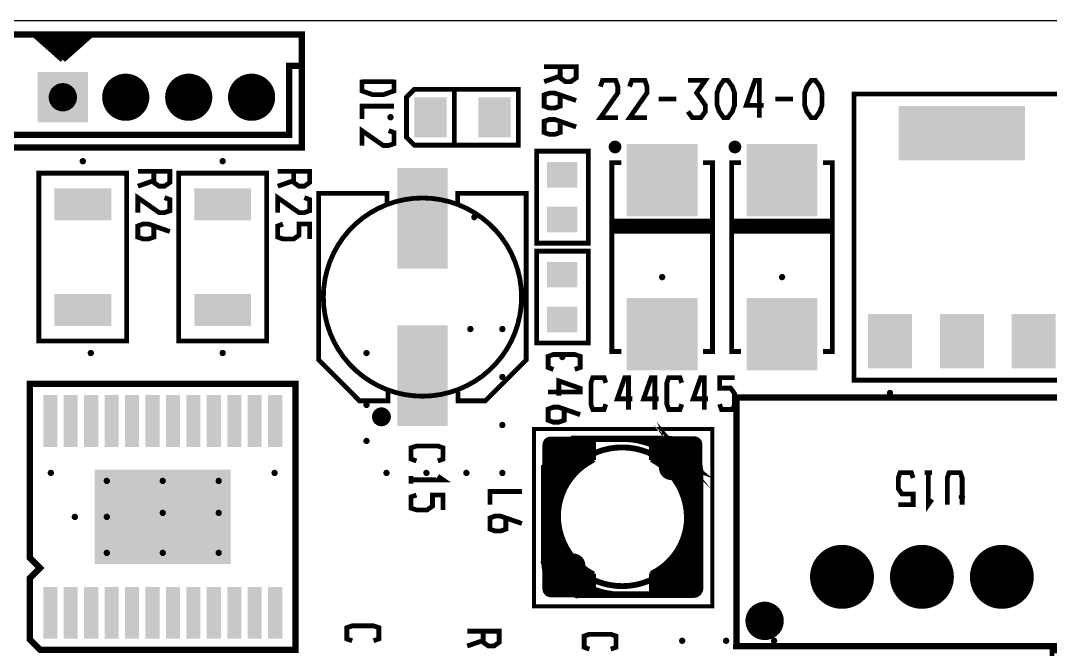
# Model space of a CAD drawing. Extents: x 0 to 118, y -6 to 50.
# Drawn here: x 47.55 to 80.28, y 30.08 to 50.06 of the extents above; entities that cross this region are included whole.
import ezdxf

# ---------------------------------------------------------------- set-up
doc = ezdxf.new("R2010")
doc.units = 0
doc.header["$MEASUREMENT"] = 0
doc.layers.get('0').update_dxf_attribs({"linetype": 'CONTINUOUS'})
for name, color, linetype in [('22-304-0_DRD', 1, 'CONTINUOUS'), ('22-304-0_SMT', 254, 'CONTINUOUS'), ('22-304-0_SST', 1, 'CONTINUOUS'), ('THRUHOLE_TAP', 11, 'CONTINUOUS')]:
    doc.layers.add(name, color=color, linetype=linetype)

# ---------------------------------------------------------------- blocks, each defined once
blk = doc.blocks.new('RECTANGLE_2')
blk.add_solid([(0.4826, 0.4064), (0.4826, -0.4064), (-0.4826, 0.4064), (-0.4826, -0.4064)])
blk = doc.blocks.new('RECTANGLE_4')
blk.add_solid([(0.8001, 1.6002), (0.8001, -1.6002), (-0.8001, 1.6002), (-0.8001, -1.6002)])
blk = doc.blocks.new('RECTANGLE_5')
blk.add_solid([(0.9017, 0.508), (0.9017, -0.508), (-0.9017, 0.508), (-0.9017, -0.508)])
blk = doc.blocks.new('RECTANGLE_7')
blk.add_solid([(1.12522, 1.14935), (1.12522, -1.14935), (-1.12522, 1.14935), (-1.12522, -1.14935)])
blk = doc.blocks.new('RECTANGLE_10')
blk.add_solid([(0.51308, 0.63627), (0.51308, -0.63627), (-0.51308, 0.63627), (-0.51308, -0.63627)])
blk = doc.blocks.new('ROUND_22')
at = {"const_width": 0.7493}
blk.add_lwpolyline([(-0.37465, 0, 1), (0.37465, 0, 1)], format="xyb", close=True, dxfattribs=at)
blk = doc.blocks.new('SQUARE_25')
blk.add_solid([(0.8001, 0.8001), (0.8001, -0.8001), (-0.8001, 0.8001), (-0.8001, -0.8001)])
blk = doc.blocks.new('RECTANGLE_37')
blk.add_solid([(2.16027, 1.49987), (2.16027, -1.49987), (-2.16027, 1.49987), (-2.16027, -1.49987)])
blk = doc.blocks.new('RECTANGLE_38')
blk.add_solid([(0.22479, 0.82423), (0.22479, -0.82423), (-0.22479, 0.82423), (-0.22479, -0.82423)])
blk = doc.blocks.new('RECTANGLE_43')
blk.add_solid([(2.0066, 0.8636), (2.0066, -0.8636), (-2.0066, 0.8636), (-2.0066, -0.8636)])
blk = doc.blocks.new('RECTANGLE_44')
blk.add_solid([(0.6985, 0.8636), (0.6985, -0.8636), (-0.6985, 0.8636), (-0.6985, -0.8636)])
blk = doc.blocks.new('ROUND_45')
at = {"const_width": 1.016}
blk.add_lwpolyline([(-0.508, 0, 1), (0.508, 0, 1)], format="xyb", close=True, dxfattribs=at)
blk = doc.blocks.new('ROUND_87')
at = {"const_width": 0.10033}
blk.add_lwpolyline([(-0.050164, 0, 1), (0.050164, 0, 1)], format="xyb", close=True, dxfattribs=at)
blk = doc.blocks.new('ROUND_89')
at = {"const_width": 0.44958}
blk.add_lwpolyline([(-0.22479, 0, 1), (0.22479, 0, 1)], format="xyb", close=True, dxfattribs=at)
blk = doc.blocks.new('ROUND_90')
at = {"const_width": 0.54991}
blk.add_lwpolyline([(-0.274954, 0, 1), (0.274954, 0, 1)], format="xyb", close=True, dxfattribs=at)

msp = doc.modelspace()

# ---------------------------------------------------------------- linework, layer by layer
at = {"layer": '22-304-0_DRD'}
msp.add_line((0, 50.06086), (117.99062, 50.06086), dxfattribs=at)
at = {"layer": '22-304-0_SMT', "const_width": 0.127}
for points in [[(64.4017, 36.7792, 0.4142136), (64.20358, 36.58108)], [(69.15912, 36.5887, 0.4142136), (68.961, 36.78682)], [(65.75298, 36.068, 0.2845461), (64.66078, 34.3027)], [(68.70192, 34.29762, 0.2736465), (67.58432, 36.10102)], [(64.66078, 34.29, 0.2736465), (65.77838, 32.4866)], [(67.60972, 32.51962, 0.2848581), (68.70446, 34.28492)], [(64.20358, 31.99892, 0.4142136), (64.4017, 31.8008)], [(68.961, 31.80842, 0.4142136), (69.15912, 32.00654)]]:
    msp.add_lwpolyline(points, format="xyb", dxfattribs=at)
for points in [[(65.77838, 36.703), (64.24676, 36.703)], [(64.30518, 36.7538), (64.30518, 31.8262)], [(65.77838, 36.7792), (64.40678, 36.7792), (64.4017, 36.7792)], [(64.41948, 36.7792), (64.41948, 31.8008)], [(64.53378, 36.7792), (64.53378, 31.8008)], [(64.64808, 36.7792), (64.64808, 31.8008)], [(64.76238, 36.7792), (64.76238, 34.93008)], [(64.87668, 36.7792), (64.87668, 35.20186)], [(64.99098, 36.7792), (64.99098, 35.3949)], [(65.10528, 36.7792), (65.10528, 35.54984)], [(65.21958, 36.7792), (65.21958, 35.67938)], [(65.33388, 36.7792), (65.33388, 35.78606)], [(65.44818, 36.7792), (65.44818, 35.88004)], [(65.56248, 36.7792), (65.56248, 35.95878)], [(65.67678, 36.7792), (65.67678, 36.02736)], [(65.77838, 36.7792), (65.77838, 36.0934)], [(67.58432, 36.78682), (67.58432, 36.10102)], [(68.95592, 36.78682), (67.58432, 36.78682)], [(69.11594, 36.71062), (67.58432, 36.71062)], [(69.15912, 36.59632), (67.58432, 36.59632)], [(67.68592, 36.78682), (67.68592, 36.0426)], [(67.80022, 36.78682), (67.80022, 35.97148)], [(67.91452, 36.78682), (67.91452, 35.88512)], [(68.02882, 36.78682), (68.02882, 35.7886)], [(68.14312, 36.78682), (68.14312, 35.6743)], [(68.25742, 36.78682), (68.25742, 35.54222)], [(68.37172, 36.78682), (68.37172, 35.37966)], [(68.48602, 36.78682), (68.48602, 35.179)], [(68.60032, 36.78682), (68.60032, 34.89706)], [(68.71462, 36.78682), (68.71462, 31.80842)], [(68.82892, 36.78682), (68.82892, 31.80842)], [(68.94322, 36.78682), (68.94322, 31.80842)], [(68.961, 36.78682), (68.95592, 36.78682)], [(69.05752, 36.76142), (69.05752, 31.83382)], [(65.77838, 36.5887), (64.20358, 36.5887)], [(64.20358, 36.58108), (64.20364, 36.576)], [(64.20358, 36.576), (64.20358, 32.004), (64.20358, 31.99892)], [(65.77838, 36.4744), (64.20358, 36.4744)], [(65.77838, 36.3601), (64.20358, 36.3601)], [(69.15912, 36.48202), (67.58432, 36.48202)], [(69.15912, 36.36772), (67.58432, 36.36772)], [(69.15912, 36.58362), (69.15892, 36.58869)], [(69.15912, 36.58362), (69.15912, 32.01162), (69.15912, 32.00654)], [(65.77838, 36.2458), (64.20358, 36.2458)], [(65.77838, 36.1315), (64.20358, 36.1315)], [(65.65646, 36.0172), (64.20358, 36.0172)], [(65.77838, 36.0934), (65.75298, 36.068)], [(69.15912, 36.25342), (67.58432, 36.25342)], [(69.15912, 36.13912), (67.58432, 36.13912)], [(69.15912, 36.02482), (67.71894, 36.02482)], [(65.47866, 35.9029), (64.20358, 35.9029)], [(65.33388, 35.7886), (64.20358, 35.7886)], [(65.2145, 35.6743), (64.20358, 35.6743)], [(69.15912, 35.91052), (67.88404, 35.91052)], [(69.15912, 35.79622), (68.0212, 35.79622)], [(69.15912, 35.68192), (68.13804, 35.68192)], [(65.1129, 35.56), (64.20358, 35.56)], [(65.024, 35.4457), (64.20358, 35.4457)], [(64.9478, 35.3314), (64.20358, 35.3314)], [(69.15912, 35.56762), (68.2371, 35.56762)], [(69.15912, 35.45332), (68.32346, 35.45332)], [(69.15912, 35.33902), (68.39712, 35.33902)], [(64.8843, 35.2171), (64.20358, 35.2171)], [(64.82842, 35.1028), (64.20358, 35.1028)], [(64.7827, 34.9885), (64.20358, 34.9885)], [(69.15912, 35.22472), (68.46316, 35.22472)], [(69.15912, 35.11042), (68.51904, 35.11042)], [(69.15912, 34.99612), (68.5673, 34.99612)], [(64.7446, 34.8742), (64.20358, 34.8742)], [(64.71412, 34.7599), (64.20358, 34.7599)], [(64.68872, 34.6456), (64.20358, 34.6456)], [(69.15912, 34.88182), (68.6054, 34.88182)], [(69.15912, 34.76752), (68.63842, 34.76752)], [(69.15912, 34.65322), (68.66382, 34.65322)], [(64.67348, 34.5313), (64.20358, 34.5313)], [(64.66332, 34.417), (64.20358, 34.417)], [(69.15912, 34.53892), (68.68414, 34.53892)], [(69.15912, 34.42462), (68.69684, 34.42462)], [(69.15912, 34.31032), (68.70192, 34.31032)], [(64.66078, 34.3027), (64.20358, 34.3027)], [(64.66586, 34.1884), (64.20358, 34.1884)], [(64.67602, 34.0741), (64.20358, 34.0741)], [(64.66078, 34.3027), (64.66078, 34.29)], [(69.15912, 34.08172), (68.69176, 34.08172)], [(68.70192, 34.29762), (68.70192, 34.28492)], [(69.15912, 34.19602), (68.70192, 34.19602)], [(64.6938, 33.9598), (64.20358, 33.9598)], [(64.71666, 33.8455), (64.20358, 33.8455)], [(64.74968, 33.7312), (64.20358, 33.7312)], [(64.76238, 33.68802), (64.76238, 31.8008)], [(68.60032, 33.65754), (68.60032, 31.80842)], [(69.15912, 33.73882), (68.62572, 33.73882)], [(69.15912, 33.85312), (68.6562, 33.85312)], [(69.15912, 33.96742), (68.67652, 33.96742)], [(64.78778, 33.6169), (64.20358, 33.6169)], [(64.8335, 33.5026), (64.20358, 33.5026)], [(64.88684, 33.3883), (64.20358, 33.3883)], [(64.87668, 33.40862), (64.87668, 31.8008)], [(68.48602, 33.38576), (68.48602, 31.80842)], [(69.15912, 33.39592), (68.4911, 33.39592)], [(69.15912, 33.51022), (68.54444, 33.51022)], [(69.15912, 33.62452), (68.59016, 33.62452)], [(64.95034, 33.274), (64.20358, 33.274)], [(65.02146, 33.1597), (64.20358, 33.1597)], [(65.10528, 33.0454), (64.20358, 33.0454)], [(64.99098, 33.20542), (64.99098, 31.8008)], [(65.10528, 33.0454), (65.10528, 31.8008)], [(68.25742, 33.03524), (68.25742, 31.80842)], [(69.15912, 33.05302), (68.27012, 33.05302)], [(69.15912, 33.16732), (68.35648, 33.16732)], [(68.37172, 33.19018), (68.37172, 31.80842)], [(69.15912, 33.28162), (68.43014, 33.28162)], [(65.2018, 32.9311), (64.20358, 32.9311)], [(65.31356, 32.8168), (64.20358, 32.8168)], [(65.44564, 32.7025), (64.20358, 32.7025)], [(65.21958, 32.91332), (65.21958, 31.8008)], [(65.33388, 32.79902), (65.33388, 31.8008)], [(65.44818, 32.69996), (65.44818, 31.8008)], [(67.91452, 32.70758), (67.91452, 31.80842)], [(69.15912, 32.71012), (67.91706, 32.71012)], [(68.02882, 32.79902), (68.02882, 31.80842)], [(69.15912, 32.82442), (68.05676, 32.82442)], [(68.14312, 32.90824), (68.14312, 31.80842)], [(69.15912, 32.93872), (68.1736, 32.93872)], [(65.60566, 32.5882), (64.20358, 32.5882)], [(65.77838, 32.4739), (64.20358, 32.4739)], [(65.77838, 32.3596), (64.20358, 32.3596)], [(65.56248, 32.61614), (65.56248, 31.8008)], [(65.67678, 32.54248), (65.67678, 31.8008)], [(65.77838, 32.4866), (65.77838, 31.8008)], [(67.60972, 32.51962), (67.58432, 32.49422)], [(67.58432, 32.49422), (67.58432, 31.80842)], [(69.15912, 32.48152), (67.58432, 32.48152)], [(69.15912, 32.36722), (67.58432, 32.36722)], [(67.68592, 32.56026), (67.68592, 31.80842)], [(69.15912, 32.59582), (67.74942, 32.59582)], [(67.80022, 32.62884), (67.80022, 31.80842)], [(65.77838, 32.2453), (64.20358, 32.2453)], [(65.77838, 32.131), (64.20358, 32.131)], [(65.77838, 32.0167), (64.20358, 32.0167)], [(69.15912, 32.25292), (67.58432, 32.25292)], [(69.15912, 32.13862), (67.58432, 32.13862)], [(69.15912, 32.02432), (67.58432, 32.02432)], [(65.77838, 31.9024), (64.22898, 31.9024)], [(64.4017, 31.8008), (64.40678, 31.80086)], [(65.77838, 31.8008), (64.40678, 31.8008)], [(69.13372, 31.91002), (67.58432, 31.91002)], [(68.95592, 31.80842), (67.58432, 31.80842)], [(68.95592, 31.80842), (68.961, 31.80836)]]:
    msp.add_lwpolyline(points, dxfattribs=at)
at = {"layer": '22-304-0_SST'}
for points, const_width in [([(56.49468, 49.62398), (46.69536, 49.62398), (46.69536, 46.0248), (56.49468, 46.0248), (56.49468, 49.62398)], 0.20066), ([(49.79416, 49.62398), (49.6951, 49.62398), (47.99584, 49.62398), (48.895, 48.82388)], 0.20066), ([(49.69002, 49.53254), (48.09744, 49.53254)], 0.20066), ([(48.16348, 49.62398), (48.16348, 49.47412)], 0.20066), ([(49.48682, 49.3522), (48.30064, 49.3522)], 0.20066), ([(48.34382, 49.62398), (48.34382, 49.3141)], 0.20066), ([(48.52162, 49.62398), (48.52162, 49.15408)], 0.20066), ([(48.70196, 49.62398), (48.70196, 48.99406)], 0.20066), ([(48.8823, 49.62398), (48.8823, 48.83404)], 0.20066), ([(49.79416, 49.62398), (48.895, 48.82388)], 0.20066), ([(49.06264, 49.62398), (49.06264, 48.97374)], 0.20066), ([(49.24298, 49.62398), (49.24298, 49.13376)], 0.20066), ([(49.42078, 49.62398), (49.42078, 49.29378)], 0.20066), ([(49.60112, 49.62398), (49.60112, 49.4538)], 0.20066), ([(49.28616, 49.17186), (48.50384, 49.17186)], 0.20066), ([(49.08296, 48.99406), (48.7045, 48.99406)], 0.20066), ([(46.69536, 48.62576), (47.09414, 48.62576), (47.09414, 46.42612), (56.09336, 46.42612), (56.09336, 48.62576), (56.49468, 48.62576)], 0.20066), ([(64.70142, 48.59528), (64.70142, 48.23968), (64.86906, 48.1203), (65.03924, 48.1203), (65.20942, 48.23968), (65.20942, 48.59528), (64.19342, 48.59528)], 0.1524), ([(58.40222, 48.18126), (58.40222, 47.82566), (58.74258, 47.70628), (59.0804, 47.70628), (59.41822, 47.82566), (59.41822, 48.18126)], 0.1524), ([(58.40222, 48.12284), (59.41822, 48.12284)], 0.1524), ([(64.70142, 48.2981), (64.19342, 48.1203)], 0.1524), ([(66.5353, 46.97476), (65.98158, 46.97476), (66.5353, 47.7647), (66.5353, 47.96282), (66.46672, 48.16094), (66.05016, 48.16094), (65.98158, 47.96282)], 0.1524), ([(67.4624, 46.97476), (66.90868, 46.97476), (67.4624, 47.7647), (67.4624, 47.96282), (67.39382, 48.16094), (66.97726, 48.16094), (66.90868, 47.96282)], 0.1524), ([(68.76288, 47.17288), (68.90258, 46.97476), (69.1769, 46.97476), (69.3166, 47.17288), (69.3166, 47.371), (69.03974, 47.7647), (69.3166, 48.16094), (68.76288, 48.16094)], 0.1524), ([(69.89826, 46.97476), (69.75856, 47.17288), (69.68998, 47.371), (69.68998, 47.7647), (69.75856, 47.96282), (69.89826, 48.16094), (70.03542, 48.16094), (70.17512, 47.96282), (70.2437, 47.7647), (70.2437, 47.371), (70.17512, 47.17288), (70.03542, 46.97476), (69.89826, 46.97476)], 0.1524), ([(71.1708, 47.371), (70.61708, 47.371), (70.89394, 48.16094), (71.0311, 48.16094), (71.0311, 46.97476)], 0.1524), ([(72.67956, 46.97476), (72.53986, 47.17288), (72.47128, 47.371), (72.47128, 47.7647), (72.53986, 47.96282), (72.67956, 48.16094), (72.81672, 48.16094), (72.95642, 47.96282), (73.025, 47.7647), (73.025, 47.371), (72.95642, 47.17288), (72.81672, 46.97476), (72.67956, 46.97476)], 0.1524), ([(59.817, 46.355), (59.817, 47.625), (60.071, 47.879), (63.373, 47.879), (63.373, 46.101), (60.071, 46.101), (59.817, 46.355)], 0.1524), ([(61.341, 46.101), (61.341, 47.879)], 0.1524), ([(64.70142, 47.69866), (64.70142, 47.34306), (64.53124, 47.2821), (64.36106, 47.2821), (64.19342, 47.34306), (64.19342, 47.69866), (64.36106, 47.75708), (64.53124, 47.75708), (65.20942, 47.52086)], 0.1524), ([(74.041, 38.6334), (80.899, 38.6334), (80.899, 47.7266), (74.041, 47.7266), (74.041, 38.6334)], 0.1524), ([(68.3895, 47.56912), (67.83578, 47.56912)], 0.1524), ([(72.0979, 47.56912), (71.54418, 47.56912)], 0.1524), ([(58.40222, 46.92904), (58.40222, 47.34306), (59.41822, 47.34306)], 0.1524), ([(64.70142, 46.86046), (64.70142, 46.50486), (64.53124, 46.4439), (64.36106, 46.4439), (64.19342, 46.50486), (64.19342, 46.86046), (64.36106, 46.91888), (64.53124, 46.91888), (65.20942, 46.68266)], 0.1524), ([(58.40222, 46.09084), (58.40222, 46.56328), (59.0804, 46.09084), (59.25058, 46.09084), (59.41822, 46.14926), (59.41822, 46.50486), (59.25058, 46.56328)], 0.1524), ([(66.4972, 46.15688), (66.39052, 46.15688)], 0.1524), ([(66.421, 46.16704), (66.421, 45.92066)], 0.1524), ([(66.55816, 46.09592), (66.55816, 45.99178)], 0.1524), ([(70.3072, 46.15688), (70.20052, 46.15688)], 0.1524), ([(70.231, 46.16704), (70.231, 45.92066)], 0.1524), ([(70.36816, 46.09592), (70.36816, 45.99178)], 0.1524), ([(65.5955, 42.9895), (65.5955, 45.9105), (63.9572, 45.9105), (63.9572, 42.9895), (65.5955, 42.9895)], 0.1524), ([(66.56832, 46.01972), (66.32194, 46.01972)], 0.1524), ([(70.37832, 46.01972), (70.13194, 46.01972)], 0.1524), ([(66.64452, 45.54474), (66.3448, 45.54474), (66.3448, 39.54526), (66.64452, 39.54526)], 0.1524), ([(69.24548, 45.54474), (69.5452, 45.54474), (69.5452, 39.54526), (69.24548, 39.54526)], 0.1524), ([(70.45452, 45.54474), (70.1548, 45.54474), (70.1548, 39.54526), (70.45452, 39.54526)], 0.1524), ([(73.05548, 45.54474), (73.3552, 45.54474), (73.3552, 39.54526), (73.05548, 39.54526)], 0.1524), ([(48.133, 45.212), (50.927, 45.212), (50.927, 39.878), (48.133, 39.878), (48.133, 45.212)], 0.1524), ([(51.78806, 45.27296), (51.78806, 44.91736), (51.9557, 44.79798), (52.12588, 44.79798), (52.29606, 44.91736), (52.29606, 45.27296), (51.28006, 45.27296)], 0.1524), ([(52.578, 45.212), (55.372, 45.212), (55.372, 39.878), (52.578, 39.878), (52.578, 45.212)], 0.1524), ([(56.23306, 45.27296), (56.23306, 44.91736), (56.4007, 44.79798), (56.57088, 44.79798), (56.74106, 44.91736), (56.74106, 45.27296), (55.72506, 45.27296)], 0.1524), ([(51.78806, 44.97578), (51.28006, 44.79798)], 0.1524), ([(56.23306, 44.97578), (55.72506, 44.79798)], 0.1524), ([(51.28006, 43.95978), (51.28006, 44.43476), (51.9557, 43.95978), (52.12588, 43.95978), (52.29606, 44.0182), (52.29606, 44.3738), (52.12588, 44.43476)], 0.1524), ([(55.72506, 43.95978), (55.72506, 44.43476), (56.4007, 43.95978), (56.57088, 43.95978), (56.74106, 44.0182), (56.74106, 44.3738), (56.57088, 44.43476)], 0.1524), ([(59.22772, 38.2778), (59.22772, 37.97808), (58.32602, 37.97808), (57.02808, 39.27602), (57.02808, 44.57192), (59.19724, 44.57192), (59.19724, 44.26204)], 0.1524), ([(61.45276, 38.26764), (61.45276, 37.97808), (62.32398, 37.97808), (63.62192, 39.27602), (63.62192, 44.57192), (61.4426, 44.57192), (61.4426, 44.23156)], 0.1524), ([(51.78806, 43.5356), (51.78806, 43.18), (51.61788, 43.12158), (51.4477, 43.12158), (51.28006, 43.18), (51.28006, 43.5356), (51.4477, 43.59656), (51.61788, 43.59656), (52.29606, 43.3578)], 0.1524), ([(55.8927, 43.59656), (55.72506, 43.5356), (55.72506, 43.18), (55.8927, 43.12158), (56.23306, 43.12158), (56.4007, 43.24096), (56.4007, 43.59656), (56.74106, 43.59656), (56.74106, 43.12158)], 0.1524), ([(66.3575, 43.688), (66.3575, 43.3705)], 0.1524), ([(69.5325, 43.688), (66.3575, 43.688)], 0.1524), ([(69.5325, 43.60926), (66.3575, 43.60926)], 0.1524), ([(69.5325, 43.4721), (66.3575, 43.4721)], 0.1524), ([(66.4591, 43.688), (66.4591, 43.3705)], 0.1524), ([(66.59626, 43.688), (66.59626, 43.3705)], 0.1524), ([(66.73342, 43.688), (66.73342, 43.3705)], 0.1524), ([(66.87058, 43.688), (66.87058, 43.3705)], 0.1524), ([(67.00774, 43.688), (67.00774, 43.3705)], 0.1524), ([(67.1449, 43.688), (67.1449, 43.3705)], 0.1524), ([(67.28206, 43.688), (67.28206, 43.3705)], 0.1524), ([(67.41922, 43.688), (67.41922, 43.3705)], 0.1524), ([(67.55638, 43.688), (67.55638, 43.3705)], 0.1524), ([(67.69354, 43.688), (67.69354, 43.3705)], 0.1524), ([(67.8307, 43.688), (67.8307, 43.3705)], 0.1524), ([(67.96786, 43.688), (67.96786, 43.3705)], 0.1524), ([(68.10502, 43.688), (68.10502, 43.3705)], 0.1524), ([(68.24218, 43.688), (68.24218, 43.3705)], 0.1524), ([(68.37934, 43.688), (68.37934, 43.3705)], 0.1524), ([(68.5165, 43.688), (68.5165, 43.3705)], 0.1524), ([(68.65366, 43.688), (68.65366, 43.3705)], 0.1524), ([(68.79082, 43.688), (68.79082, 43.3705)], 0.1524), ([(68.92798, 43.688), (68.92798, 43.3705)], 0.1524), ([(69.06514, 43.688), (69.06514, 43.3705)], 0.1524), ([(69.2023, 43.688), (69.2023, 43.3705)], 0.1524), ([(69.33946, 43.688), (69.33946, 43.3705)], 0.1524), ([(69.47662, 43.688), (69.47662, 43.3705)], 0.1524), ([(69.5325, 43.688), (69.5325, 43.3705)], 0.1524), ([(70.1675, 43.688), (70.1675, 43.3705)], 0.1524), ([(73.3425, 43.688), (70.1675, 43.688)], 0.1524), ([(73.3425, 43.60926), (70.1675, 43.60926)], 0.1524), ([(73.3425, 43.4721), (70.1675, 43.4721)], 0.1524), ([(70.2691, 43.688), (70.2691, 43.3705)], 0.1524), ([(70.40626, 43.688), (70.40626, 43.3705)], 0.1524), ([(70.54342, 43.688), (70.54342, 43.3705)], 0.1524), ([(70.68058, 43.688), (70.68058, 43.3705)], 0.1524), ([(70.81774, 43.688), (70.81774, 43.3705)], 0.1524), ([(70.9549, 43.688), (70.9549, 43.3705)], 0.1524), ([(71.09206, 43.688), (71.09206, 43.3705)], 0.1524), ([(71.22922, 43.688), (71.22922, 43.3705)], 0.1524), ([(71.36638, 43.688), (71.36638, 43.3705)], 0.1524), ([(71.50354, 43.688), (71.50354, 43.3705)], 0.1524), ([(71.6407, 43.688), (71.6407, 43.3705)], 0.1524), ([(71.77786, 43.688), (71.77786, 43.3705)], 0.1524), ([(71.91502, 43.688), (71.91502, 43.3705)], 0.1524), ([(72.05218, 43.688), (72.05218, 43.3705)], 0.1524), ([(72.18934, 43.688), (72.18934, 43.3705)], 0.1524), ([(72.3265, 43.688), (72.3265, 43.3705)], 0.1524), ([(72.46366, 43.688), (72.46366, 43.3705)], 0.1524), ([(72.60082, 43.688), (72.60082, 43.3705)], 0.1524), ([(72.73798, 43.688), (72.73798, 43.3705)], 0.1524), ([(72.87514, 43.688), (72.87514, 43.3705)], 0.1524), ([(73.0123, 43.688), (73.0123, 43.3705)], 0.1524), ([(73.14946, 43.688), (73.14946, 43.3705)], 0.1524), ([(73.28662, 43.688), (73.28662, 43.3705)], 0.1524), ([(73.3425, 43.688), (73.3425, 43.3705)], 0.1524), ([(69.5325, 43.3705), (66.3575, 43.3705)], 0.1524), ([(73.3425, 43.3705), (70.1675, 43.3705)], 0.1524), ([(65.5955, 39.8145), (65.5955, 42.7355), (63.9572, 42.7355), (63.9572, 39.8145), (65.5955, 39.8145)], 0.1524), ([(64.48806, 38.9763), (64.32042, 39.03726), (64.32042, 39.39286), (64.48806, 39.45128), (65.16624, 39.45128), (65.33642, 39.39286), (65.33642, 39.03726), (65.16624, 38.9763)], 0.1524), ([(64.65824, 38.1381), (64.65824, 38.61308), (65.33642, 38.37686), (65.33642, 38.25748), (64.32042, 38.25748)], 0.1524), ([(66.1543, 37.8714), (66.09588, 37.70122), (65.74028, 37.70122), (65.67932, 37.8714), (65.67932, 38.54958), (65.74028, 38.71722), (66.09588, 38.71722), (66.1543, 38.54958)], 0.1524), ([(66.9925, 38.04158), (66.51752, 38.04158), (66.75628, 38.71722), (66.87312, 38.71722), (66.87312, 37.70122)], 0.1524), ([(67.8307, 38.04158), (67.35572, 38.04158), (67.59448, 38.71722), (67.71132, 38.71722), (67.71132, 37.70122)], 0.1524), ([(68.5673, 37.8714), (68.50888, 37.70122), (68.15328, 37.70122), (68.09232, 37.8714), (68.09232, 38.54958), (68.15328, 38.71722), (68.50888, 38.71722), (68.5673, 38.54958)], 0.1524), ([(69.4055, 38.04158), (68.93052, 38.04158), (69.16928, 38.71722), (69.28612, 38.71722), (69.28612, 37.70122)], 0.1524), ([(69.76872, 37.8714), (69.82968, 37.70122), (70.18528, 37.70122), (70.2437, 37.8714), (70.2437, 38.20922), (70.12432, 38.3794), (69.76872, 38.3794), (69.76872, 38.71722), (70.2437, 38.71722)], 0.1524), ([(56.29402, 38.51402), (47.84598, 38.51402), (47.84598, 32.98952), (48.1711, 32.6644), (47.84598, 32.33928), (47.84598, 30.3911), (48.1711, 30.06598), (56.29402, 30.06598), (56.29402, 38.51402)], 0.20066), ([(70.30466, 30.38602), (70.29958, 30.18536), (82.09534, 30.18536), (82.09534, 38.07968), (70.30466, 38.07968), (70.30466, 30.38602)], 0.20066), ([(59.18454, 37.62248), (58.85688, 37.62248)], 0.1524), ([(58.90006, 37.65804), (58.90006, 37.28212)], 0.1524), ([(59.03722, 37.6936), (59.03722, 37.24656)], 0.1524), ([(59.17438, 37.63264), (59.17438, 37.30498)], 0.1524), ([(64.82842, 37.71646), (64.82842, 37.36086), (64.65824, 37.2999), (64.48806, 37.2999), (64.32042, 37.36086), (64.32042, 37.71646), (64.48806, 37.77488), (64.65824, 37.77488), (65.33642, 37.53866)], 0.1524), ([(59.24296, 37.48532), (58.79846, 37.48532)], 0.1524), ([(59.2074, 37.34816), (58.83402, 37.34816)], 0.1524), ([(68.0847, 36.78174), (68.09486, 36.7538), (68.5673, 36.18992), (68.5927, 36.21024), (68.1228, 36.77158), (68.13296, 36.75126)], 0.1524), ([(63.87338, 31.4452), (69.53758, 31.4452), (69.53758, 37.084), (63.87338, 37.084), (63.87338, 31.4452)], 0.127), ([(69.14642, 35.72764), (69.14388, 35.73018), (68.58, 36.20008), (68.59016, 36.18738), (68.5673, 36.21024), (68.0085, 35.65144), (68.0339, 35.62858), (68.59016, 36.18738)], 0.1524), ([(65.6463, 36.3855), (65.6971, 36.3855), (65.6971, 36.79444), (65.09258, 36.79444), (64.1731, 35.8902), (64.1731, 35.31616), (64.62014, 35.31616), (64.6557, 35.38474), (64.68618, 35.43808), (64.78016, 35.59048), (64.81572, 35.63874), (64.92748, 35.78098), (64.96558, 35.8267), (65.00622, 35.86988), (65.0494, 35.91306), (65.09258, 35.9537), (65.13576, 35.99434), (65.18148, 36.03498), (65.27292, 36.11118), (65.32118, 36.14674), (65.52184, 36.27882), (65.57518, 36.30676), (65.62852, 36.33724), (65.68186, 36.36264), (65.659, 36.40836), (65.54978, 36.35248), (65.49644, 36.322), (65.2907, 36.18738), (65.24244, 36.15182), (65.0113, 35.94862), (64.96812, 35.90544), (64.92748, 35.85972), (64.88684, 35.814), (64.84874, 35.76574), (64.81064, 35.71748), (64.70396, 35.56762), (64.67094, 35.51682), (64.64046, 35.46348), (64.60998, 35.41014), (64.58966, 35.3695), (64.2239, 35.3695), (64.2239, 35.86734), (65.1129, 36.7411), (65.6463, 36.7411), (65.6463, 36.3855)], 0.1524), ([(65.1129, 36.7411), (68.10756, 36.7411), (68.10756, 36.79444), (65.09258, 36.79444)], 0.1524), ([(66.67246, 36.78428), (66.67246, 36.75126), (66.91884, 36.73856), (67.01536, 36.7284), (67.06108, 36.72078), (67.20332, 36.69538), (67.24904, 36.68268), (67.29476, 36.67252), (67.3862, 36.64712), (67.43192, 36.63188), (67.4751, 36.61664), (67.564, 36.58616), (67.60718, 36.56838), (67.69354, 36.53028), (67.818, 36.46932), (67.83324, 36.4998), (67.70624, 36.56076), (67.66306, 36.58108), (67.61988, 36.59886), (67.48526, 36.64966), (67.44208, 36.6649), (67.39636, 36.6776), (67.35064, 36.69284), (67.30238, 36.703), (67.06616, 36.7538), (67.0179, 36.76142), (66.92138, 36.77158), (66.67246, 36.78428)], 0.1524), ([(67.59448, 36.27628), (68.10756, 36.78936), (68.59016, 36.21278), (68.56984, 36.18738), (69.13626, 35.71494), (69.16166, 35.70478)], 0.1524), ([(68.66636, 35.27044), (69.12102, 35.7251), (68.56984, 36.18738), (68.10502, 36.7411), (67.65036, 36.28644)], 0.1524), ([(68.15328, 36.78428), (68.08468, 36.78195)], 0.1524), ([(68.15328, 36.76904), (68.10749, 36.76799)], 0.1524), ([(69.13118, 35.7505), (69.1515, 35.74288), (68.59016, 36.21278), (68.58, 36.20008), (68.1101, 36.76396), (68.10756, 36.7665)], 0.1524), ([(68.15328, 36.75126), (68.13296, 36.75105)], 0.1524), ([(60.1345, 36.068), (59.96432, 36.12896), (59.96432, 36.48456), (60.1345, 36.54298), (60.81268, 36.54298), (60.98032, 36.48456), (60.98032, 36.12896), (60.81268, 36.068)], 0.1524), ([(67.99326, 36.05784), (68.0212, 36.03752)], 0.1524), ([(68.01612, 36.06038), (67.99834, 36.03498)], 0.1524), ([(68.59016, 36.21278), (69.16928, 35.72764), (68.6562, 35.21456), (68.63842, 35.25266)], 0.1524), ([(64.2239, 35.86734), (64.2239, 32.85998), (64.1731, 32.85998), (64.1731, 35.8902)], 0.1524), ([(68.4403, 35.6362), (68.4149, 35.61842)], 0.1524), ([(68.43776, 35.61334), (68.41744, 35.63874)], 0.1524), ([(69.12102, 32.01924), (69.12102, 35.72764), (69.17436, 35.72764), (69.17436, 32.01924)], 0.1524), ([(69.13118, 35.7505), (69.13038, 35.77332)], 0.1524), ([(69.14642, 35.72764), (69.14642, 35.77336)], 0.1524), ([(69.16166, 35.70478), (69.16399, 35.77336)], 0.1524), ([(75.9206, 35.52698), (75.86218, 35.69716), (75.50658, 35.69716), (75.44816, 35.52698), (75.44816, 35.18916), (75.565, 35.01898), (75.9206, 35.01898), (75.9206, 34.68116), (75.44816, 34.68116)], 0.1524), ([(76.28636, 35.69716), (76.52258, 35.69716)], 0.1524), ([(76.4032, 35.69716), (76.4032, 34.68116), (76.52258, 34.8488)], 0.1524), ([(77.00518, 34.68116), (77.00518, 35.52698), (77.0636, 35.69716), (77.4192, 35.69716), (77.48016, 35.52698), (77.48016, 34.68116)], 0.1524), ([(59.96432, 35.34918), (59.96432, 35.5854)], 0.1524), ([(59.96432, 35.46856), (60.98032, 35.46856), (60.81268, 35.5854)], 0.1524), ([(64.46774, 33.1343), (64.49822, 33.14954), (64.43472, 33.274), (64.41694, 33.31718), (64.39916, 33.36036), (64.38138, 33.40354), (64.3636, 33.44672), (64.34836, 33.4899), (64.33312, 33.53562), (64.32042, 33.58134), (64.30772, 33.62706), (64.29502, 33.67278), (64.28232, 33.7185), (64.27216, 33.76422), (64.24676, 33.90392), (64.23914, 33.95218), (64.23152, 34.00044), (64.22644, 34.0487), (64.21628, 34.29254), (64.21882, 34.42716), (64.2239, 34.51352), (64.22898, 34.55924), (64.23406, 34.60242), (64.27978, 34.85642), (64.28994, 34.89706), (64.3001, 34.94024), (64.3509, 35.1028), (64.36614, 35.1409), (64.38138, 35.18154), (64.39662, 35.21964), (64.44742, 35.33648), (64.41694, 35.34918), (64.39916, 35.31108), (64.36614, 35.23234), (64.34836, 35.19424), (64.33566, 35.1536), (64.32042, 35.11296), (64.26962, 34.94786), (64.25692, 34.90722), (64.24676, 34.86404), (64.23914, 34.82086), (64.22898, 34.77768), (64.21374, 34.69386), (64.20612, 34.64814), (64.20104, 34.60496), (64.19596, 34.56178), (64.19088, 34.51606), (64.1858, 34.42716), (64.18326, 34.29254), (64.19342, 34.04616), (64.1985, 33.99536), (64.20612, 33.9471), (64.21374, 33.89884), (64.262, 33.66262), (64.2747, 33.6169), (64.2874, 33.57118), (64.30264, 33.52546), (64.31788, 33.47974), (64.36868, 33.34766), (64.38646, 33.30448), (64.40678, 33.2613), (64.46774, 33.1343)], 0.1524), ([(68.87972, 35.45332), (68.84924, 35.43808)], 0.1524), ([(60.1345, 34.98596), (59.96432, 34.925), (59.96432, 34.5694), (60.1345, 34.51098), (60.47232, 34.51098), (60.6425, 34.63036), (60.6425, 34.98596), (60.98032, 34.98596), (60.98032, 34.51098)], 0.1524), ([(62.46876, 34.67862), (62.46876, 35.09518), (63.48476, 35.09518)], 0.1524), ([(62.97676, 34.25698), (62.97676, 33.90138), (62.80658, 33.84042), (62.6364, 33.84042), (62.46876, 33.90138), (62.46876, 34.25698), (62.6364, 34.3154), (62.80658, 34.3154), (63.48476, 34.07918)], 0.1524), ([(69.13118, 34.29254), (69.13116, 34.29762)], 0.1524), ([(69.13118, 34.29254), (69.1642, 34.29254)], 0.1524), ([(69.1642, 34.29254), (69.16418, 34.29762)], 0.1524), ([(65.75298, 32.3088), (65.2399, 31.79572), (64.75476, 32.37738), (64.17564, 32.85998), (64.68872, 33.37306)], 0.1524), ([(64.6811, 33.31464), (64.22644, 32.85998), (64.78016, 32.3977), (65.2399, 31.84398), (65.69456, 32.30118)], 0.1524), ([(69.1642, 32.0167), (69.1642, 33.30956), (68.76796, 33.30956), (68.76796, 33.27654), (69.13118, 33.27654), (69.13118, 32.004)], 0.1524), ([(65.33642, 32.93364), (65.31356, 32.9565), (64.75476, 32.3977), (64.78016, 32.37484), (65.33642, 32.93364)], 0.1524), ([(64.93002, 32.94634), (64.9097, 32.97174), (64.9224, 32.98444)], 0.1524), ([(64.9224, 32.98444), (64.9097, 32.97174)], 0.1524), ([(68.7832, 33.2867), (68.75272, 33.30194)], 0.1524), ([(64.1858, 32.88538), (64.1833, 32.81426)], 0.1524), ([(64.21628, 32.83458), (64.7573, 32.37484), (64.78016, 32.40024), (64.21374, 32.87268), (64.1858, 32.88538)], 0.1524), ([(64.20104, 32.85998), (64.19999, 32.81426)], 0.1524), ([(64.20104, 32.85998), (64.20358, 32.85744), (64.76746, 32.38754), (65.2399, 31.82366), (65.2399, 31.82112), (65.22466, 31.81604), (65.21704, 31.83636)], 0.1524), ([(64.21628, 32.83458), (64.21607, 32.81426)], 0.1524), ([(64.93256, 32.9692), (64.90716, 32.94888)], 0.1524), ([(65.26276, 31.80588), (65.2526, 31.83128), (64.78016, 32.3977), (64.75476, 32.37738), (65.22466, 31.81604)], 0.1524), ([(65.52438, 32.1183), (65.50914, 32.09036)], 0.1524), ([(67.69354, 32.22752), (67.69354, 31.80334), (68.9483, 31.80334)], 0.1524), ([(68.96354, 31.83636), (67.72656, 31.83636), (67.72656, 32.2072)], 0.1524), ([(65.19418, 31.83636), (65.21703, 31.83662)], 0.1524), ([(65.19418, 31.81858), (65.23997, 31.81963)], 0.1524), ([(65.19418, 31.80334), (65.26277, 31.80567)], 0.1524), ([(68.9483, 31.79318), (65.2399, 31.79318), (65.2399, 31.84398), (68.961, 31.84652)], 0.1524), ([(66.67246, 31.8008), (66.67246, 31.83636), (66.66992, 31.83636)], 0.1524), ([(68.9483, 31.79318), (68.9483, 31.80334)], 0.1524), ([(70.85838, 31.36392), (70.85838, 30.60446)], 0.20066), ([(71.5391, 31.36138), (70.85838, 31.36138)], 0.20066), ([(71.03872, 31.46806), (71.03872, 30.50032)], 0.20066), ([(71.21906, 31.49346), (71.21906, 30.47492)], 0.20066), ([(71.39686, 31.45282), (71.39686, 30.51556)], 0.20066), ([(71.5772, 31.32582), (71.5772, 30.64256)], 0.20066), ([(71.70928, 31.00324), (70.69074, 31.00324)], 0.20066), ([(71.66864, 31.18358), (70.72884, 31.18358)], 0.20066), ([(58.09234, 30.353), (57.92216, 30.41396), (57.92216, 30.76956), (58.09234, 30.82798), (58.77052, 30.82798), (58.93816, 30.76956), (58.93816, 30.41396), (58.77052, 30.353)], 0.1524), ([(71.68134, 30.8229), (70.71614, 30.8229)], 0.20066), ([(62.2554, 30.66034), (62.2554, 30.30474), (62.42558, 30.18536), (62.59576, 30.18536), (62.7634, 30.30474), (62.7634, 30.66034), (61.7474, 30.66034)], 0.1524), ([(65.63106, 30.0863), (65.46342, 30.14726), (65.46342, 30.50286), (65.63106, 30.56128), (66.30924, 30.56128), (66.47942, 30.50286), (66.47942, 30.14726), (66.30924, 30.0863)], 0.1524), ([(71.5772, 30.64256), (70.82028, 30.64256)], 0.20066), ([(62.2554, 30.36316), (61.7474, 30.18536)], 0.1524), ([(80.33766, 29.51988), (80.69326, 29.51988), (80.81264, 29.69006), (80.81264, 29.8577), (80.69326, 30.02788), (80.33766, 30.02788), (80.33766, 29.01188)], 0.1524)]:
    msp.add_lwpolyline(points, dxfattribs=dict(at, const_width=const_width))
for points, const_width in [([(66.44386, 46.16958, 0.4142136), (66.3194, 46.04512)], 0.1524), ([(66.57086, 46.04512, 0.4142136), (66.44386, 46.17212)], 0.1524), ([(70.25386, 46.16958, 0.4142136), (70.1294, 46.04512)], 0.1524), ([(70.38086, 46.04512, 0.4142136), (70.25386, 46.17212)], 0.1524), ([(66.3194, 46.04512, 0.4142136), (66.44386, 45.92066)], 0.1524), ([(66.44386, 45.91812, 0.4142136), (66.57086, 46.04512)], 0.1524), ([(70.1294, 46.04512, 0.4142136), (70.25386, 45.92066)], 0.1524), ([(70.25386, 45.91812, 0.4142136), (70.38086, 46.04512)], 0.1524), ([(60.325, 44.4246, 0.4142136), (57.1754, 41.275)], 0.1524), ([(63.4746, 41.275, 0.4142136), (60.325, 44.4246)], 0.1524), ([(57.1754, 41.275, 0.4142136), (60.325, 38.1254)], 0.1524), ([(60.325, 38.1254, 0.4142136), (63.4746, 41.275)], 0.1524), ([(59.02198, 37.6936, 0.4142136), (58.79846, 37.47008)], 0.1524), ([(59.2455, 37.47008, 0.4142136), (59.02198, 37.6936)], 0.1524), ([(58.79846, 37.47008, 0.4142136), (59.02198, 37.24656)], 0.1524), ([(59.02198, 37.24656, 0.4142136), (59.2455, 37.47008)], 0.1524), ([(69.1642, 35.77336, 0.4142136), (68.15328, 36.78428)], 0.1524), ([(69.14896, 35.77336, 0.4142136), (68.15328, 36.76904)], 0.1524), ([(69.13118, 35.77336, 0.4142136), (68.15328, 36.75126)], 0.1524), ([(66.67246, 36.51504, 0.4142136), (64.44996, 34.29254)], 0.1524), ([(66.67246, 36.48202, 0.4142136), (64.48552, 34.29508)], 0.1524), ([(68.03136, 36.05022, 0.1660348), (66.67246, 36.51426)], 0.1524), ([(67.9831, 36.04514, 0.1620988), (66.67246, 36.48151)], 0.1524), ([(67.99834, 36.03498, 0.0536721), (67.59536, 36.27816)], 0.1524), ([(68.01612, 36.06038, 0.0487989), (67.65014, 36.28599)], 0.1524), ([(67.99326, 36.05784, 0.1797101), (67.91685, 35.8521)], 0.1524), ([(67.9831, 36.04514, 0.1664185), (67.91702, 35.8521)], 0.1524), ([(68.03136, 36.05022, 0.1972575), (67.95004, 35.8521)], 0.1524), ([(68.0212, 36.03752, 0.1823268), (67.95126, 35.8521)], 0.1524), ([(67.91706, 35.8521, 0.4142136), (68.23202, 35.53714)], 0.1524), ([(67.91706, 35.8521, 0.4142136), (68.23202, 35.53714)], 0.1524), ([(67.95008, 35.8521, 0.4142136), (68.23202, 35.57016)], 0.1524), ([(67.95008, 35.8521, 0.4142136), (68.23202, 35.57016)], 0.1524), ([(68.23202, 35.57016, 0.197256), (68.43011, 35.65147)], 0.1524), ([(68.23202, 35.57016, 0.1807929), (68.41696, 35.63929)], 0.1524), ([(68.23202, 35.53714, 0.1797099), (68.43762, 35.6135)], 0.1524), ([(68.23202, 35.53714, 0.1664167), (68.42503, 35.60321)], 0.1524), ([(68.86194, 34.29254, 0.1642446), (68.41444, 35.61807)], 0.1524), ([(68.63842, 35.25266, 0.0471365), (68.42485, 35.60302)], 0.1524), ([(68.66636, 35.27044, 0.0505341), (68.42962, 35.65104)], 0.1524), ([(68.89496, 34.29254, 0.1639217), (68.44188, 35.6374)], 0.1524), ([(69.13118, 34.29762, 0.1218501), (68.84908, 35.438)], 0.1524), ([(69.1642, 34.29762, 0.1216549), (68.87889, 35.45288)], 0.1524), ([(64.4525, 34.29254, 0.165982), (64.91589, 32.93508)], 0.1524), ([(64.48552, 34.29508, 0.1620989), (64.92199, 32.98413)], 0.1524), ([(66.67246, 32.07258, 0.4142136), (68.89242, 34.29254)], 0.1524), ([(66.675, 32.1056, 0.4142136), (68.86194, 34.29254)], 0.1524), ([(64.6811, 33.31464, 0.0490986), (64.90712, 32.94885)], 0.1524), ([(64.68872, 33.37306, 0.0547599), (64.93232, 32.96902)], 0.1524), ([(65.11544, 33.05048, 0.1810777), (64.90858, 32.97303)], 0.1524), ([(65.11544, 33.01746, 0.1956263), (64.91684, 32.93667)], 0.1524), ([(65.11544, 33.05048, 0.166419), (64.92242, 32.98441)], 0.1524), ([(65.11544, 33.01746, 0.1823287), (64.92924, 32.94723)], 0.1524), ([(65.4304, 32.73552, 0.4142136), (65.11544, 33.05048)], 0.1524), ([(65.39738, 32.73552, 0.4142136), (65.11544, 33.01746)], 0.1524), ([(65.39738, 32.73298, 0.4142136), (65.11544, 33.01492)], 0.1524), ([(67.69354, 32.22752, 0.1677029), (68.75345, 33.30159)], 0.1524), ([(67.72656, 32.2072, 0.1655129), (68.78395, 33.28634)], 0.1524), ([(64.18326, 32.81426, 0.4142136), (65.19418, 31.80334)], 0.1524), ([(64.20104, 32.81426, 0.4142136), (65.19418, 31.82112)], 0.1524), ([(64.21628, 32.81426, 0.4142136), (65.19418, 31.83636)], 0.1524), ([(65.3161, 32.53486, 0.1989124), (65.39922, 32.73552)], 0.1524), ([(65.3161, 32.53486, 0.1972575), (65.39742, 32.73298)], 0.1524), ([(65.36436, 32.54248, 0.1664185), (65.43044, 32.73552)], 0.1524), ([(65.36436, 32.54248, 0.1664185), (65.43044, 32.73552)], 0.1524), ([(65.3161, 32.53486, 0.0501327), (65.69407, 32.30017)], 0.1524), ([(65.3161, 32.53486, 0.1658023), (66.67246, 32.07237)], 0.1524), ([(65.36436, 32.54248, 0.0518212), (65.75378, 32.31054)], 0.1524), ([(65.36436, 32.54248, 0.1620988), (66.675, 32.10611)], 0.1524), ([(65.50914, 32.09036, 0.1222351), (66.66992, 31.80228)], 0.1524), ([(65.52438, 32.1183, 0.1220701), (66.66992, 31.8344)], 0.1524), ([(68.9483, 31.79318, 0.4142136), (69.17436, 32.01924)], 0.1524), ([(68.9483, 31.80334, 0.4107693), (69.1642, 32.0167)], 0.1524), ([(68.961, 31.84652, 0.3928793), (69.12102, 32.01924)], 0.1524), ([(68.96354, 31.83636, 0.3663079), (69.13118, 32.004)], 0.1524), ([(71.19874, 31.49346, 0.4142136), (70.69074, 30.98546)], 0.20066), ([(71.70928, 30.98546, 0.4142136), (71.19874, 31.496)], 0.20066), ([(70.69074, 30.98546, 0.4142136), (71.19874, 30.47746)], 0.20066), ([(71.19874, 30.47492, 0.4142136), (71.70928, 30.98546)], 0.20066)]:
    msp.add_lwpolyline(points, format="xyb", dxfattribs=dict(at, const_width=const_width))

# ---------------------------------------------------------------- block references
at = {"layer": '22-304-0_SMT'}
for name, p in [('SQUARE_25', (48.895, 47.625)), ('ROUND_22', (50.89398, 47.625)), ('ROUND_22', (52.8955, 47.625)), ('ROUND_22', (54.89448, 47.625)), ('RECTANGLE_10', (60.579, 46.99)), ('RECTANGLE_10', (62.611, 46.99)), ('RECTANGLE_43', (77.47, 46.482)), ('RECTANGLE_7', (67.945, 44.99356)), ('RECTANGLE_7', (71.755, 44.99356)), ('RECTANGLE_2', (64.77, 45.1612)), ('RECTANGLE_4', (60.325, 43.77436)), ('RECTANGLE_5', (49.53, 44.2214)), ('RECTANGLE_5', (53.975, 44.2214)), ('RECTANGLE_2', (64.77, 43.7388)), ('RECTANGLE_2', (64.77, 41.9862)), ('RECTANGLE_5', (49.53, 40.8686)), ('RECTANGLE_5', (53.975, 40.8686)), ('RECTANGLE_7', (67.945, 40.0939)), ('RECTANGLE_7', (71.755, 40.0939)), ('RECTANGLE_2', (64.77, 40.5638)), ('RECTANGLE_44', (75.184, 39.878)), ('RECTANGLE_44', (77.47, 39.878)), ('RECTANGLE_44', (79.756, 39.878)), ('RECTANGLE_4', (60.325, 38.77564)), ('RECTANGLE_38', (48.49622, 37.34054)), ('RECTANGLE_38', (49.14392, 37.34054)), ('RECTANGLE_38', (49.79416, 37.34054)), ('RECTANGLE_38', (50.4444, 37.34054)), ('RECTANGLE_38', (51.09464, 37.34054)), ('RECTANGLE_38', (51.74488, 37.34054)), ('RECTANGLE_38', (52.39512, 37.34054)), ('RECTANGLE_38', (53.04536, 37.34054)), ('RECTANGLE_38', (53.6956, 37.34054)), ('RECTANGLE_38', (54.34584, 37.34054)), ('RECTANGLE_38', (54.99354, 37.34054)), ('RECTANGLE_38', (55.64378, 37.34054)), ('RECTANGLE_37', (52.07, 34.29)), ('ROUND_45', (73.66, 32.385)), ('ROUND_45', (76.2, 32.385)), ('ROUND_45', (78.74, 32.385)), ('RECTANGLE_38', (48.49622, 31.23946)), ('RECTANGLE_38', (49.14392, 31.23946)), ('RECTANGLE_38', (49.79416, 31.23946)), ('RECTANGLE_38', (50.4444, 31.23946)), ('RECTANGLE_38', (51.09464, 31.23946)), ('RECTANGLE_38', (51.74488, 31.23946)), ('RECTANGLE_38', (52.39512, 31.23946)), ('RECTANGLE_38', (53.04536, 31.23946)), ('RECTANGLE_38', (53.6956, 31.23946)), ('RECTANGLE_38', (54.34584, 31.23946)), ('RECTANGLE_38', (54.99354, 31.23946)), ('RECTANGLE_38', (55.64378, 31.23946))]:
    msp.add_blockref(name, p, dxfattribs=at)
at = {"layer": 'THRUHOLE_TAP'}
for name, p in [('ROUND_89', (48.895, 47.625)), ('ROUND_89', (50.89398, 47.625)), ('ROUND_89', (52.8955, 47.625)), ('ROUND_89', (54.89448, 47.625)), ('ROUND_87', (59.309, 46.99)), ('ROUND_87', (49.53, 45.593)), ('ROUND_87', (53.975, 45.593)), ('ROUND_87', (61.976, 43.815)), ('ROUND_87', (67.945, 41.91)), ('ROUND_87', (71.755, 41.91)), ('ROUND_87', (57.15, 41.402)), ('ROUND_87', (61.849, 40.259)), ('ROUND_87', (62.865, 40.259)), ('ROUND_87', (49.784, 39.497)), ('ROUND_87', (53.975, 39.497)), ('ROUND_87', (58.547, 39.497)), ('ROUND_87', (64.77, 39.37)), ('ROUND_87', (62.865, 38.735)), ('ROUND_87', (75.184, 38.227)), ('ROUND_87', (58.547, 37.846)), ('ROUND_87', (62.865, 37.211)), ('ROUND_87', (58.547, 36.703)), ('ROUND_87', (48.514, 35.687)), ('ROUND_87', (55.626, 35.687)), ('ROUND_87', (59.182, 35.687)), ('ROUND_87', (60.452, 35.687)), ('ROUND_87', (61.722, 35.687)), ('ROUND_87', (62.865, 35.687)), ('ROUND_87', (50.292, 35.433)), ('ROUND_87', (52.07, 35.433)), ('ROUND_87', (53.848, 35.433)), ('ROUND_87', (77.47, 34.925)), ('ROUND_87', (49.276, 34.29)), ('ROUND_87', (50.292, 34.29)), ('ROUND_87', (52.07, 34.417)), ('ROUND_87', (53.848, 34.417)), ('ROUND_87', (50.292, 33.147)), ('ROUND_87', (52.07, 33.147)), ('ROUND_87', (53.848, 33.147)), ('ROUND_90', (73.66, 32.385)), ('ROUND_90', (76.2, 32.385)), ('ROUND_90', (78.74, 32.385)), ('ROUND_87', (68.58, 30.353)), ('ROUND_87', (69.977, 30.353)), ('ROUND_87', (71.501, 30.353))]:
    msp.add_blockref(name, p, dxfattribs=at)

doc.saveas('drawing.dxf')
